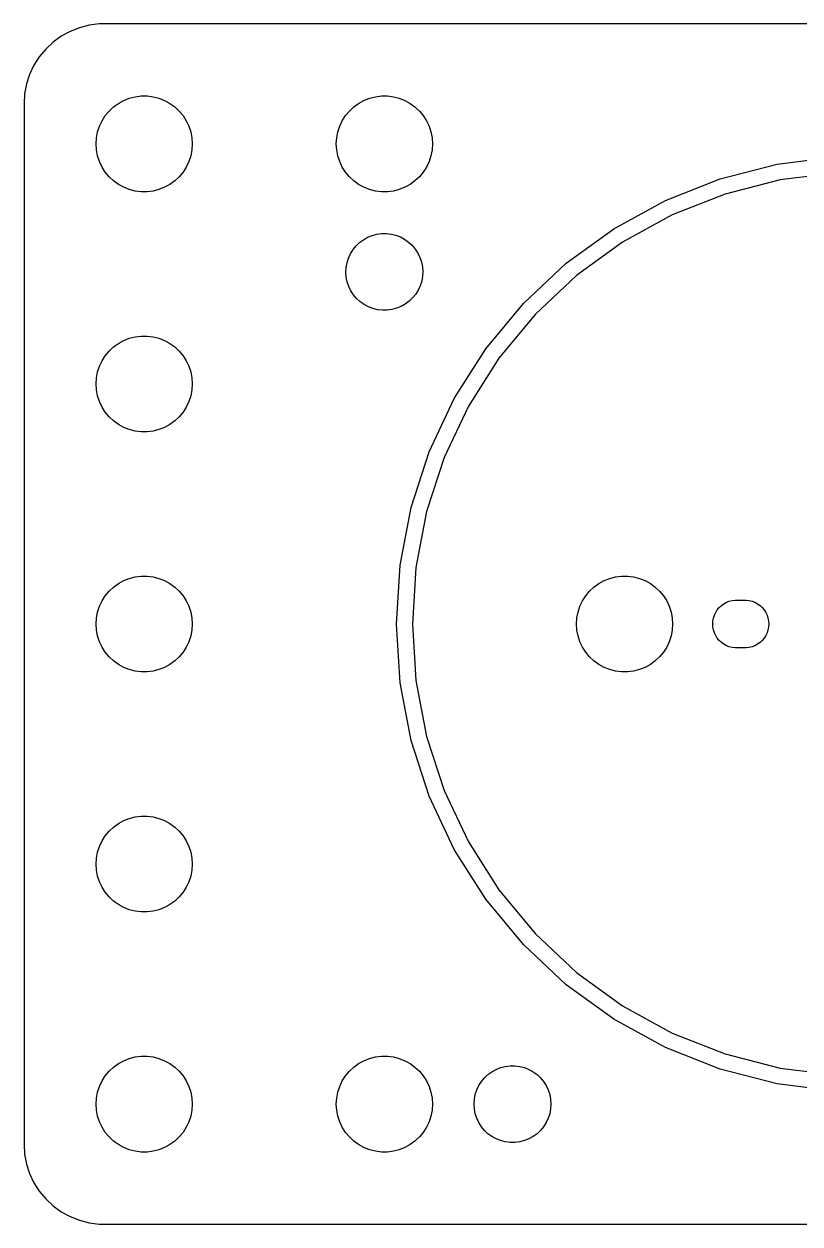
# Model space of a CAD drawing. Header units: metres. Extents: x -52 to 52, y -37 to 289.
# Drawn here: x -52.5 to -4, y -37.5 to 37.5 of the extents above; entities that cross this region are included whole.
import ezdxf

# ---------------------------------------------------------------- set-up
doc = ezdxf.new("R2010")
doc.units = ezdxf.units.M

msp = doc.modelspace()

# ---------------------------------------------------------------- linework, layer by layer
for p, q in [((-47.8139, 37.4901), (-48.4369, 37.4114)), ((47.8139, 37.4901), (-47.8139, 37.4901)), ((-49.6289, 37.0241), (-50.1791, 36.7216)), ((-49.0451, 37.2553), (-49.6289, 37.0241)), ((-48.4369, 37.4114), (-49.0451, 37.2553)), ((-50.6871, 36.3526), (-51.1448, 35.9227)), ((-50.1791, 36.7216), (-50.6871, 36.3526)), ((-51.5451, 35.4389), (-51.8815, 34.9088)), ((-51.1448, 35.9227), (-51.5451, 35.4389)), ((-51.8815, 34.9088), (-52.1489, 34.3406)), ((-52.3429, 33.7434), (-52.4606, 33.1267)), ((-52.1489, 34.3406), (-52.3429, 33.7434)), ((-52.4606, 33.1267), (-52.5, 32.5)), ((-45.5621, 32.9469), (-45.1884, 32.9941)), ((-45.1884, 32.9941), (-44.8116, 32.9941)), ((-44.8116, 32.9941), (-44.4379, 32.9469)), ((-30.5621, 32.9469), (-30.1884, 32.9941)), ((-30.1884, 32.9941), (-29.8116, 32.9941)), ((-29.8116, 32.9941), (-29.4379, 32.9469)), ((-52.5, 32.5), (-52.5, -32.5)), ((-47.1869, 32.0536), (-46.9123, 32.3115)), ((-46.9123, 32.3115), (-46.6075, 32.533)), ((-46.6075, 32.533), (-46.2773, 32.7145)), ((-46.2773, 32.7145), (-45.927, 32.8532)), ((-45.927, 32.8532), (-45.5621, 32.9469)), ((-44.4379, 32.9469), (-44.0729, 32.8532)), ((-44.0729, 32.8532), (-43.7227, 32.7145)), ((-43.7227, 32.7145), (-43.3925, 32.533)), ((-43.3925, 32.533), (-43.0877, 32.3115)), ((-43.0877, 32.3115), (-42.8131, 32.0536)), ((-32.1869, 32.0536), (-31.9123, 32.3115)), ((-31.9123, 32.3115), (-31.6075, 32.533)), ((-31.6075, 32.533), (-31.2773, 32.7145)), ((-31.2773, 32.7145), (-30.927, 32.8532)), ((-30.927, 32.8532), (-30.5621, 32.9469)), ((-29.4379, 32.9469), (-29.0729, 32.8532)), ((-29.0729, 32.8532), (-28.7227, 32.7145)), ((-28.7227, 32.7145), (-28.3925, 32.533)), ((-28.3925, 32.533), (-28.0877, 32.3115)), ((-28.0877, 32.3115), (-27.8131, 32.0536)), ((-47.6289, 31.4453), (-47.427, 31.7634)), ((-47.427, 31.7634), (-47.1869, 32.0536)), ((-42.8131, 32.0536), (-42.5729, 31.7634)), ((-42.5729, 31.7634), (-42.3711, 31.4453)), ((-32.6289, 31.4453), (-32.427, 31.7634)), ((-32.427, 31.7634), (-32.1869, 32.0536)), ((-27.8131, 32.0536), (-27.5729, 31.7634)), ((-27.5729, 31.7634), (-27.3711, 31.4453)), ((-47.9763, 30.376), (-47.9057, 30.7461)), ((-47.9057, 30.7461), (-47.7893, 31.1044)), ((-47.7893, 31.1044), (-47.6289, 31.4453)), ((-42.3711, 31.4453), (-42.2107, 31.1044)), ((-42.2107, 31.1044), (-42.0942, 30.7461)), ((-42.0942, 30.7461), (-42.0237, 30.376)), ((-32.9763, 30.376), (-32.9057, 30.7461)), ((-32.9057, 30.7461), (-32.7893, 31.1044)), ((-32.7893, 31.1044), (-32.6289, 31.4453)), ((-27.3711, 31.4453), (-27.2107, 31.1044)), ((-27.2107, 31.1044), (-27.0942, 30.7461)), ((-27.0942, 30.7461), (-27.0237, 30.376)), ((-48, 30), (-47.9763, 30.376)), ((-47.9763, 29.624), (-48, 30)), ((-42.0237, 30.376), (-42, 30)), ((-42, 30), (-42.0237, 29.624)), ((-33, 30), (-32.9763, 30.376)), ((-32.9763, 29.624), (-33, 30)), ((-27.0237, 30.376), (-27, 30)), ((-27, 30), (-27.0237, 29.624)), ((-47.9057, 29.2539), (-47.9763, 29.624)), ((-47.7893, 28.8956), (-47.9057, 29.2539)), ((-42.0942, 29.2539), (-42.2107, 28.8956)), ((-42.0237, 29.624), (-42.0942, 29.2539)), ((-32.9057, 29.2539), (-32.9763, 29.624)), ((-32.7893, 28.8956), (-32.9057, 29.2539)), ((-27.0942, 29.2539), (-27.2107, 28.8956)), ((-27.0237, 29.624), (-27.0942, 29.2539)), ((-47.6289, 28.5547), (-47.7893, 28.8956)), ((-47.427, 28.2366), (-47.6289, 28.5547)), ((-42.3711, 28.5547), (-42.5729, 28.2366)), ((-42.2107, 28.8956), (-42.3711, 28.5547)), ((-32.6289, 28.5547), (-32.7893, 28.8956)), ((-32.427, 28.2366), (-32.6289, 28.5547)), ((-27.3711, 28.5547), (-27.5729, 28.2366)), ((-27.2107, 28.8956), (-27.3711, 28.5547)), ((-9.03874, 27.8184), (-5.4809, 28.7319)), ((-5.4809, 28.7319), (-1.83661, 29.1923)), ((-47.1869, 27.9464), (-47.427, 28.2366)), ((-46.9123, 27.6884), (-47.1869, 27.9464)), ((-42.8131, 27.9464), (-43.0877, 27.6884)), ((-42.5729, 28.2366), (-42.8131, 27.9464)), ((-32.1869, 27.9464), (-32.427, 28.2366)), ((-31.9123, 27.6884), (-32.1869, 27.9464)), ((-27.8131, 27.9464), (-28.0877, 27.6884)), ((-27.5729, 28.2366), (-27.8131, 27.9464)), ((-12.454, 26.4662), (-9.03874, 27.8184)), ((-5.29352, 27.7496), (-8.72972, 26.8673)), ((-1.77382, 28.1942), (-5.29352, 27.7496)), ((-46.6075, 27.467), (-46.9123, 27.6884)), ((-46.2773, 27.2855), (-46.6075, 27.467)), ((-45.927, 27.1468), (-46.2773, 27.2855)), ((-45.5621, 27.0531), (-45.927, 27.1468)), ((-45.1884, 27.0059), (-45.5621, 27.0531)), ((-44.8116, 27.0059), (-45.1884, 27.0059)), ((-44.4379, 27.0531), (-44.8116, 27.0059)), ((-44.0729, 27.1468), (-44.4379, 27.0531)), ((-43.7227, 27.2855), (-44.0729, 27.1468)), ((-43.3925, 27.467), (-43.7227, 27.2855)), ((-43.0877, 27.6884), (-43.3925, 27.467)), ((-31.6075, 27.467), (-31.9123, 27.6884)), ((-31.2773, 27.2855), (-31.6075, 27.467)), ((-30.927, 27.1468), (-31.2773, 27.2855)), ((-30.5621, 27.0531), (-30.927, 27.1468)), ((-30.1884, 27.0059), (-30.5621, 27.0531)), ((-29.8116, 27.0059), (-30.1884, 27.0059)), ((-29.4379, 27.0531), (-29.8116, 27.0059)), ((-29.0729, 27.1468), (-29.4379, 27.0531)), ((-28.7227, 27.2855), (-29.0729, 27.1468)), ((-28.3925, 27.467), (-28.7227, 27.2855)), ((-28.0877, 27.6884), (-28.3925, 27.467)), ((-15.6729, 24.6966), (-12.454, 26.4662)), ((-8.72972, 26.8673), (-12.0283, 25.5614)), ((-12.0283, 25.5614), (-15.1371, 23.8523)), ((-31.5491, 23.8331), (-31.3071, 24.0128)), ((-31.3071, 24.0128), (-31.0445, 24.1608)), ((-31.0445, 24.1608), (-30.7655, 24.2746)), ((-30.7655, 24.2746), (-30.4744, 24.3526)), ((-30.4744, 24.3526), (-30.1758, 24.3936)), ((-30.1758, 24.3936), (-29.8744, 24.3967)), ((-29.8744, 24.3967), (-29.575, 24.3621)), ((-29.575, 24.3621), (-29.2823, 24.2902)), ((-29.2823, 24.2902), (-29.0009, 24.1822)), ((-29.0009, 24.1822), (-28.7353, 24.0397)), ((-28.7353, 24.0397), (-28.4896, 23.8651)), ((-18.6446, 22.5375), (-15.6729, 24.6966)), ((-32.1151, 23.1341), (-31.9563, 23.3903)), ((-31.9563, 23.3903), (-31.7666, 23.6245)), ((-31.7666, 23.6245), (-31.5491, 23.8331)), ((-28.4896, 23.8651), (-28.2678, 23.6611)), ((-28.2678, 23.6611), (-28.0732, 23.4309)), ((-28.0732, 23.4309), (-27.9091, 23.1782)), ((-15.1371, 23.8523), (-18.0072, 21.767)), ((-32.3841, 22.2758), (-32.3307, 22.5725)), ((-32.3307, 22.5725), (-32.2406, 22.8601)), ((-32.2406, 22.8601), (-32.1151, 23.1341)), ((-27.9091, 23.1782), (-27.7779, 22.9068)), ((-27.7779, 22.9068), (-27.6818, 22.6212)), ((-27.6818, 22.6212), (-27.6222, 22.3257)), ((-21.3223, 20.023), (-18.6446, 22.5375)), ((-32.3999, 21.9749), (-32.3841, 22.2758)), ((-32.3778, 21.6743), (-32.3999, 21.9749)), ((-27.6222, 22.3257), (-27.6001, 22.0251)), ((-27.6001, 22.0251), (-27.6159, 21.7242)), ((-18.0072, 21.767), (-20.5934, 19.3385)), ((-32.3182, 21.3788), (-32.3778, 21.6743)), ((-32.2221, 21.0932), (-32.3182, 21.3788)), ((-32.0909, 20.8218), (-32.2221, 21.0932)), ((-27.7594, 21.1399), (-27.8849, 20.8659)), ((-27.6693, 21.4275), (-27.7594, 21.1399)), ((-27.6159, 21.7242), (-27.6693, 21.4275)), ((-31.9268, 20.569), (-32.0909, 20.8218)), ((-31.7322, 20.3389), (-31.9268, 20.569)), ((-31.5104, 20.1348), (-31.7322, 20.3389)), ((-28.2334, 20.3755), (-28.4509, 20.1669)), ((-28.0437, 20.6097), (-28.2334, 20.3755)), ((-27.8849, 20.8659), (-28.0437, 20.6097)), ((-31.2647, 19.9603), (-31.5104, 20.1348)), ((-30.9991, 19.8178), (-31.2647, 19.9603)), ((-30.7177, 19.7098), (-30.9991, 19.8178)), ((-30.425, 19.6379), (-30.7177, 19.7098)), ((-30.1256, 19.6033), (-30.425, 19.6379)), ((-29.8242, 19.6064), (-30.1256, 19.6033)), ((-29.5256, 19.6473), (-29.8242, 19.6064)), ((-29.2345, 19.7253), (-29.5256, 19.6473)), ((-28.9554, 19.8392), (-29.2345, 19.7253)), ((-28.6929, 19.9872), (-28.9554, 19.8392)), ((-28.4509, 20.1669), (-28.6929, 19.9872)), ((-23.6637, 17.1927), (-21.3223, 20.023)), ((-20.5934, 19.3385), (-22.8547, 16.6049)), ((-47.1869, 17.0536), (-46.9123, 17.3115)), ((-46.9123, 17.3115), (-46.6075, 17.533)), ((-46.6075, 17.533), (-46.2773, 17.7145)), ((-46.2773, 17.7145), (-45.927, 17.8532)), ((-45.927, 17.8532), (-45.5621, 17.9469)), ((-45.5621, 17.9469), (-45.1884, 17.9941)), ((-45.1884, 17.9941), (-44.8116, 17.9941)), ((-44.8116, 17.9941), (-44.4379, 17.9469)), ((-44.4379, 17.9469), (-44.0729, 17.8532)), ((-44.0729, 17.8532), (-43.7227, 17.7145)), ((-43.7227, 17.7145), (-43.3925, 17.533)), ((-43.3925, 17.533), (-43.0877, 17.3115)), ((-43.0877, 17.3115), (-42.8131, 17.0536)), ((-47.6289, 16.4453), (-47.427, 16.7634)), ((-47.427, 16.7634), (-47.1869, 17.0536)), ((-42.8131, 17.0536), (-42.5729, 16.7634)), ((-42.5729, 16.7634), (-42.3711, 16.4453)), ((-25.632, 14.0913), (-23.6637, 17.1927)), ((-22.8547, 16.6049), (-24.7557, 13.6095)), ((-47.9763, 15.376), (-47.9057, 15.7461)), ((-47.9057, 15.7461), (-47.7893, 16.1044)), ((-47.7893, 16.1044), (-47.6289, 16.4453)), ((-42.3711, 16.4453), (-42.2107, 16.1044)), ((-42.2107, 16.1044), (-42.0942, 15.7461)), ((-42.0942, 15.7461), (-42.0237, 15.376)), ((-48, 15), (-47.9763, 15.376)), ((-47.9763, 14.624), (-48, 15)), ((-42.0237, 15.376), (-42, 15)), ((-42, 15), (-42.0237, 14.624)), ((-47.9057, 14.2539), (-47.9763, 14.624)), ((-47.7893, 13.8956), (-47.9057, 14.2539)), ((-42.0942, 14.2539), (-42.2107, 13.8956)), ((-42.0237, 14.624), (-42.0942, 14.2539)), ((-47.6289, 13.5547), (-47.7893, 13.8956)), ((-47.427, 13.2366), (-47.6289, 13.5547)), ((-42.3711, 13.5547), (-42.5729, 13.2366)), ((-42.2107, 13.8956), (-42.3711, 13.5547)), ((-27.196, 10.7676), (-25.632, 14.0913)), ((-24.7557, 13.6095), (-26.2662, 10.3995)), ((-47.1869, 12.9464), (-47.427, 13.2366)), ((-46.9123, 12.6884), (-47.1869, 12.9464)), ((-42.8131, 12.9464), (-43.0877, 12.6884)), ((-42.5729, 13.2366), (-42.8131, 12.9464)), ((-46.6075, 12.467), (-46.9123, 12.6884)), ((-46.2773, 12.2855), (-46.6075, 12.467)), ((-45.927, 12.1468), (-46.2773, 12.2855)), ((-45.5621, 12.0531), (-45.927, 12.1468)), ((-45.1884, 12.0059), (-45.5621, 12.0531)), ((-44.8116, 12.0059), (-45.1884, 12.0059)), ((-44.4379, 12.0531), (-44.8116, 12.0059)), ((-44.0729, 12.1468), (-44.4379, 12.0531)), ((-43.7227, 12.2855), (-44.0729, 12.1468)), ((-43.3925, 12.467), (-43.7227, 12.2855)), ((-43.0877, 12.6884), (-43.3925, 12.467)), ((-28.3311, 7.27417), (-27.196, 10.7676)), ((-26.2662, 10.3995), (-27.3625, 7.02548)), ((-29.0193, 3.66599), (-28.3311, 7.27417)), ((-27.3625, 7.02548), (-28.0272, 3.54065)), ((-29.25, 0), (-29.0193, 3.66599)), ((-28.0272, 3.54065), (-28.25, 0)), ((-47.1869, 2.05363), (-46.9123, 2.31154)), ((-46.9123, 2.31154), (-46.6075, 2.53297)), ((-46.6075, 2.53297), (-46.2773, 2.71448)), ((-46.2773, 2.71448), (-45.927, 2.85316)), ((-45.927, 2.85316), (-45.5621, 2.94685)), ((-45.5621, 2.94685), (-45.1884, 2.99408)), ((-45.1884, 2.99408), (-44.8116, 2.99408)), ((-44.8116, 2.99408), (-44.4379, 2.94685)), ((-44.4379, 2.94685), (-44.0729, 2.85316)), ((-44.0729, 2.85316), (-43.7227, 2.71448)), ((-43.7227, 2.71448), (-43.3925, 2.53297)), ((-43.3925, 2.53297), (-43.0877, 2.31154)), ((-43.0877, 2.31154), (-42.8131, 2.05363)), ((-17.1869, 2.05363), (-16.9123, 2.31154)), ((-16.9123, 2.31154), (-16.6075, 2.53297)), ((-16.6075, 2.53297), (-16.2773, 2.71448)), ((-16.2773, 2.71448), (-15.927, 2.85316)), ((-15.927, 2.85316), (-15.5621, 2.94685)), ((-15.5621, 2.94685), (-15.1884, 2.99408)), ((-15.1884, 2.99408), (-14.8116, 2.99408)), ((-14.8116, 2.99408), (-14.4379, 2.94685)), ((-14.4379, 2.94685), (-14.0729, 2.85316)), ((-14.0729, 2.85316), (-13.7227, 2.71448)), ((-13.7227, 2.71448), (-13.3925, 2.53297)), ((-13.3925, 2.53297), (-13.0877, 2.31154)), ((-13.0877, 2.31154), (-12.8131, 2.05363)), ((-47.6289, 1.44525), (-47.427, 1.76335)), ((-47.427, 1.76335), (-47.1869, 2.05363)), ((-42.8131, 2.05363), (-42.5729, 1.76335)), ((-42.5729, 1.76335), (-42.3711, 1.44525)), ((-17.6289, 1.44525), (-17.427, 1.76335)), ((-17.427, 1.76335), (-17.1869, 2.05363)), ((-12.8131, 2.05363), (-12.5729, 1.76335)), ((-12.5729, 1.76335), (-12.3711, 1.44525)), ((-47.9057, 0.74606), (-47.7893, 1.10437)), ((-47.7893, 1.10437), (-47.6289, 1.44525)), ((-42.3711, 1.44525), (-42.2107, 1.10437)), ((-42.2107, 1.10437), (-42.0942, 0.74606)), ((-17.9057, 0.74606), (-17.7893, 1.10437)), ((-17.7893, 1.10437), (-17.6289, 1.44525)), ((-12.3711, 1.44525), (-12.2107, 1.10437)), ((-12.2107, 1.10437), (-12.0942, 0.74606)), ((-9.31445, 0.72263), (-9.21352, 0.88167)), ((-9.21352, 0.88167), (-9.09344, 1.02681)), ((-9.09344, 1.02681), (-8.95613, 1.15576)), ((-8.95613, 1.15576), (-8.80373, 1.26648)), ((-8.80373, 1.26648), (-8.63866, 1.35724)), ((-8.63866, 1.35724), (-8.46352, 1.42657)), ((-8.46352, 1.42657), (-8.28107, 1.47342)), ((-8.28107, 1.47342), (-8.09418, 1.49704)), ((-8.09418, 1.49704), (-7.40581, 1.49704)), ((-7.40581, 1.49704), (-7.21892, 1.47342)), ((-7.21892, 1.47342), (-7.03647, 1.42657)), ((-7.03647, 1.42657), (-6.86133, 1.35724)), ((-6.86133, 1.35724), (-6.69626, 1.26648)), ((-6.69626, 1.26648), (-6.54385, 1.15576)), ((-6.54385, 1.15576), (-6.40654, 1.02681)), ((-6.40654, 1.02681), (-6.28647, 0.88167)), ((-6.28647, 0.88167), (-6.18553, 0.72263)), ((-48, 0), (-47.9763, 0.37599)), ((-47.9763, -0.37599), (-48, 0)), ((-47.9763, 0.37599), (-47.9057, 0.74606)), ((-42.0942, 0.74606), (-42.0237, 0.37599)), ((-42.0237, 0.37599), (-42, 0)), ((-42, 0), (-42.0237, -0.37599)), ((-29.0193, -3.66599), (-29.25, 0)), ((-28.25, 0), (-28.0272, -3.54065)), ((-18, 0), (-17.9763, 0.37599)), ((-17.9763, -0.37599), (-18, 0)), ((-17.9763, 0.37599), (-17.9057, 0.74606)), ((-12.0942, 0.74606), (-12.0237, 0.37599)), ((-12.0237, 0.37599), (-12, 0)), ((-12, 0), (-12.0237, -0.37599)), ((-9.5, 0), (-9.48816, 0.18799)), ((-9.48816, -0.18799), (-9.5, 0)), ((-9.48816, 0.18799), (-9.45287, 0.37303)), ((-9.45287, 0.37303), (-9.39465, 0.55219)), ((-9.39465, 0.55219), (-9.31445, 0.72263)), ((-6.18553, 0.72263), (-6.10533, 0.55219)), ((-6.10533, 0.55219), (-6.04712, 0.37303)), ((-6.04712, 0.37303), (-6.01183, 0.18799)), ((-6.01183, 0.18799), (-6, 0)), ((-6, 0), (-6.01183, -0.18799)), ((-47.9057, -0.74606), (-47.9763, -0.37599)), ((-47.7893, -1.10437), (-47.9057, -0.74606)), ((-42.0942, -0.74606), (-42.2107, -1.10437)), ((-42.0237, -0.37599), (-42.0942, -0.74606)), ((-17.9057, -0.74606), (-17.9763, -0.37599)), ((-17.7893, -1.10437), (-17.9057, -0.74606)), ((-12.0942, -0.74606), (-12.2107, -1.10437)), ((-12.0237, -0.37599), (-12.0942, -0.74606)), ((-9.45287, -0.37303), (-9.48816, -0.18799)), ((-9.39465, -0.55219), (-9.45287, -0.37303)), ((-9.31445, -0.72263), (-9.39465, -0.55219)), ((-9.21352, -0.88167), (-9.31445, -0.72263)), ((-6.18553, -0.72263), (-6.28647, -0.88167)), ((-6.10533, -0.55219), (-6.18553, -0.72263)), ((-6.04712, -0.37303), (-6.10533, -0.55219)), ((-6.01183, -0.18799), (-6.04712, -0.37303)), ((-47.6289, -1.44525), (-47.7893, -1.10437)), ((-47.427, -1.76335), (-47.6289, -1.44525)), ((-42.3711, -1.44525), (-42.5729, -1.76335)), ((-42.2107, -1.10437), (-42.3711, -1.44525)), ((-17.6289, -1.44525), (-17.7893, -1.10437)), ((-17.427, -1.76335), (-17.6289, -1.44525)), ((-12.3711, -1.44525), (-12.5729, -1.76335)), ((-12.2107, -1.10437), (-12.3711, -1.44525)), ((-9.09344, -1.02681), (-9.21352, -0.88167)), ((-8.95613, -1.15576), (-9.09344, -1.02681)), ((-8.80373, -1.26648), (-8.95613, -1.15576)), ((-8.63866, -1.35724), (-8.80373, -1.26648)), ((-8.46352, -1.42657), (-8.63866, -1.35724)), ((-8.28107, -1.47342), (-8.46352, -1.42657)), ((-8.09418, -1.49704), (-8.28107, -1.47342)), ((-7.40581, -1.49704), (-8.09418, -1.49704)), ((-7.21892, -1.47342), (-7.40581, -1.49704)), ((-7.03647, -1.42657), (-7.21892, -1.47342)), ((-6.86133, -1.35724), (-7.03647, -1.42657)), ((-6.69626, -1.26648), (-6.86133, -1.35724)), ((-6.54385, -1.15576), (-6.69626, -1.26648)), ((-6.40654, -1.02681), (-6.54385, -1.15576)), ((-6.28647, -0.88167), (-6.40654, -1.02681)), ((-47.1869, -2.05363), (-47.427, -1.76335)), ((-46.9123, -2.31154), (-47.1869, -2.05363)), ((-42.8131, -2.05363), (-43.0877, -2.31154)), ((-42.5729, -1.76335), (-42.8131, -2.05363)), ((-17.1869, -2.05363), (-17.427, -1.76335)), ((-16.9123, -2.31154), (-17.1869, -2.05363)), ((-12.8131, -2.05363), (-13.0877, -2.31154)), ((-12.5729, -1.76335), (-12.8131, -2.05363)), ((-46.6075, -2.53297), (-46.9123, -2.31154)), ((-46.2773, -2.71448), (-46.6075, -2.53297)), ((-45.927, -2.85316), (-46.2773, -2.71448)), ((-45.5621, -2.94685), (-45.927, -2.85316)), ((-45.1884, -2.99408), (-45.5621, -2.94685)), ((-44.8116, -2.99408), (-45.1884, -2.99408)), ((-44.4379, -2.94685), (-44.8116, -2.99408)), ((-44.0729, -2.85316), (-44.4379, -2.94685)), ((-43.7227, -2.71448), (-44.0729, -2.85316)), ((-43.3925, -2.53297), (-43.7227, -2.71448)), ((-43.0877, -2.31154), (-43.3925, -2.53297)), ((-16.6075, -2.53297), (-16.9123, -2.31154)), ((-16.2773, -2.71448), (-16.6075, -2.53297)), ((-15.927, -2.85316), (-16.2773, -2.71448)), ((-15.5621, -2.94685), (-15.927, -2.85316)), ((-15.1884, -2.99408), (-15.5621, -2.94685)), ((-14.8116, -2.99408), (-15.1884, -2.99408)), ((-14.4379, -2.94685), (-14.8116, -2.99408)), ((-14.0729, -2.85316), (-14.4379, -2.94685)), ((-13.7227, -2.71448), (-14.0729, -2.85316)), ((-13.3925, -2.53297), (-13.7227, -2.71448)), ((-13.0877, -2.31154), (-13.3925, -2.53297)), ((-28.3311, -7.27417), (-29.0193, -3.66599)), ((-28.0272, -3.54065), (-27.3625, -7.02548)), ((-27.196, -10.7676), (-28.3311, -7.27417)), ((-27.3625, -7.02548), (-26.2662, -10.3995)), ((-26.2662, -10.3995), (-24.7557, -13.6095)), ((-25.632, -14.0913), (-27.196, -10.7676)), ((-47.1869, -12.9464), (-46.9123, -12.6884)), ((-46.9123, -12.6884), (-46.6075, -12.467)), ((-46.6075, -12.467), (-46.2773, -12.2855)), ((-46.2773, -12.2855), (-45.927, -12.1468)), ((-45.927, -12.1468), (-45.5621, -12.0531)), ((-45.5621, -12.0531), (-45.1884, -12.0059)), ((-45.1884, -12.0059), (-44.8116, -12.0059)), ((-44.8116, -12.0059), (-44.4379, -12.0531)), ((-44.4379, -12.0531), (-44.0729, -12.1468)), ((-44.0729, -12.1468), (-43.7227, -12.2855)), ((-43.7227, -12.2855), (-43.3925, -12.467)), ((-43.3925, -12.467), (-43.0877, -12.6884)), ((-43.0877, -12.6884), (-42.8131, -12.9464)), ((-47.6289, -13.5547), (-47.427, -13.2366)), ((-47.427, -13.2366), (-47.1869, -12.9464)), ((-42.8131, -12.9464), (-42.5729, -13.2366)), ((-42.5729, -13.2366), (-42.3711, -13.5547)), ((-47.9057, -14.2539), (-47.7893, -13.8956)), ((-47.7893, -13.8956), (-47.6289, -13.5547)), ((-42.3711, -13.5547), (-42.2107, -13.8956)), ((-42.2107, -13.8956), (-42.0942, -14.2539)), ((-23.6637, -17.1927), (-25.632, -14.0913)), ((-24.7557, -13.6095), (-22.8547, -16.6049)), ((-48, -15), (-47.9763, -14.624)), ((-47.9763, -14.624), (-47.9057, -14.2539)), ((-42.0942, -14.2539), (-42.0237, -14.624)), ((-42.0237, -14.624), (-42, -15)), ((-47.9763, -15.376), (-48, -15)), ((-47.9057, -15.7461), (-47.9763, -15.376)), ((-42.0237, -15.376), (-42.0942, -15.7461)), ((-42, -15), (-42.0237, -15.376)), ((-47.7893, -16.1044), (-47.9057, -15.7461)), ((-47.6289, -16.4453), (-47.7893, -16.1044)), ((-47.427, -16.7634), (-47.6289, -16.4453)), ((-42.3711, -16.4453), (-42.5729, -16.7634)), ((-42.2107, -16.1044), (-42.3711, -16.4453)), ((-42.0942, -15.7461), (-42.2107, -16.1044)), ((-47.1869, -17.0536), (-47.427, -16.7634)), ((-46.9123, -17.3115), (-47.1869, -17.0536)), ((-42.8131, -17.0536), (-43.0877, -17.3115)), ((-42.5729, -16.7634), (-42.8131, -17.0536)), ((-21.3223, -20.023), (-23.6637, -17.1927)), ((-22.8547, -16.6049), (-20.5934, -19.3385)), ((-46.6075, -17.533), (-46.9123, -17.3115)), ((-46.2773, -17.7145), (-46.6075, -17.533)), ((-45.927, -17.8532), (-46.2773, -17.7145)), ((-45.5621, -17.9469), (-45.927, -17.8532)), ((-45.1884, -17.9941), (-45.5621, -17.9469)), ((-44.8116, -17.9941), (-45.1884, -17.9941)), ((-44.4379, -17.9469), (-44.8116, -17.9941)), ((-44.0729, -17.8532), (-44.4379, -17.9469)), ((-43.7227, -17.7145), (-44.0729, -17.8532)), ((-43.3925, -17.533), (-43.7227, -17.7145)), ((-43.0877, -17.3115), (-43.3925, -17.533)), ((-20.5934, -19.3385), (-18.0072, -21.767)), ((-18.6446, -22.5375), (-21.3223, -20.023)), ((-18.0072, -21.767), (-15.1371, -23.8523)), ((-15.6729, -24.6966), (-18.6446, -22.5375)), ((-15.1371, -23.8523), (-12.0283, -25.5614)), ((-12.454, -26.4662), (-15.6729, -24.6966)), ((-12.0283, -25.5614), (-8.72972, -26.8673)), ((-9.03874, -27.8184), (-12.454, -26.4662)), ((-8.72972, -26.8673), (-5.29352, -27.7496)), ((-47.1869, -27.9464), (-46.9123, -27.6884)), ((-46.9123, -27.6884), (-46.6075, -27.467)), ((-46.6075, -27.467), (-46.2773, -27.2855)), ((-46.2773, -27.2855), (-45.927, -27.1468)), ((-45.927, -27.1468), (-45.5621, -27.0531)), ((-45.5621, -27.0531), (-45.1884, -27.0059)), ((-45.1884, -27.0059), (-44.8116, -27.0059)), ((-44.8116, -27.0059), (-44.4379, -27.0531)), ((-44.4379, -27.0531), (-44.0729, -27.1468)), ((-44.0729, -27.1468), (-43.7227, -27.2855)), ((-43.7227, -27.2855), (-43.3925, -27.467)), ((-43.3925, -27.467), (-43.0877, -27.6884)), ((-43.0877, -27.6884), (-42.8131, -27.9464)), ((-32.1869, -27.9464), (-31.9123, -27.6884)), ((-31.9123, -27.6884), (-31.6075, -27.467)), ((-31.6075, -27.467), (-31.2773, -27.2855)), ((-31.2773, -27.2855), (-30.927, -27.1468)), ((-30.927, -27.1468), (-30.5621, -27.0531)), ((-30.5621, -27.0531), (-30.1884, -27.0059)), ((-30.1884, -27.0059), (-29.8116, -27.0059)), ((-29.8116, -27.0059), (-29.4379, -27.0531)), ((-29.4379, -27.0531), (-29.0729, -27.1468)), ((-29.0729, -27.1468), (-28.7227, -27.2855)), ((-28.7227, -27.2855), (-28.3925, -27.467)), ((-28.3925, -27.467), (-28.0877, -27.6884)), ((-28.0877, -27.6884), (-27.8131, -27.9464)), ((-23.0219, -27.8284), (-22.7416, -27.7175)), ((-22.7416, -27.7175), (-22.4497, -27.6425)), ((-22.4497, -27.6425), (-22.1507, -27.6047)), ((-22.1507, -27.6047), (-21.8493, -27.6047)), ((-21.8493, -27.6047), (-21.5503, -27.6425)), ((-21.5503, -27.6425), (-21.2583, -27.7175)), ((-21.2583, -27.7175), (-20.9781, -27.8284)), ((-47.6289, -28.5547), (-47.427, -28.2366)), ((-47.427, -28.2366), (-47.1869, -27.9464)), ((-42.8131, -27.9464), (-42.5729, -28.2366)), ((-42.5729, -28.2366), (-42.3711, -28.5547)), ((-32.6289, -28.5547), (-32.427, -28.2366)), ((-32.427, -28.2366), (-32.1869, -27.9464)), ((-27.8131, -27.9464), (-27.5729, -28.2366)), ((-27.5729, -28.2366), (-27.3711, -28.5547)), ((-23.9416, -28.5893), (-23.7495, -28.3571)), ((-23.7495, -28.3571), (-23.5298, -28.1508)), ((-23.5298, -28.1508), (-23.286, -27.9736)), ((-23.286, -27.9736), (-23.0219, -27.8284)), ((-20.9781, -27.8284), (-20.714, -27.9736)), ((-20.714, -27.9736), (-20.4702, -28.1508)), ((-20.4702, -28.1508), (-20.2505, -28.3571)), ((-20.2505, -28.3571), (-20.0583, -28.5893)), ((-5.4809, -28.7319), (-9.03874, -27.8184)), ((-5.29352, -27.7496), (-1.77382, -28.1942)), ((-47.9057, -29.2539), (-47.7893, -28.8956)), ((-47.7893, -28.8956), (-47.6289, -28.5547)), ((-42.3711, -28.5547), (-42.2107, -28.8956)), ((-42.2107, -28.8956), (-42.0942, -29.2539)), ((-32.9057, -29.2539), (-32.7893, -28.8956)), ((-32.7893, -28.8956), (-32.6289, -28.5547)), ((-27.3711, -28.5547), (-27.2107, -28.8956)), ((-27.2107, -28.8956), (-27.0942, -29.2539)), ((-24.3246, -29.4031), (-24.2315, -29.1165)), ((-24.2315, -29.1165), (-24.1031, -28.8438)), ((-24.1031, -28.8438), (-23.9416, -28.5893)), ((-20.0583, -28.5893), (-19.8969, -28.8438)), ((-19.8969, -28.8438), (-19.7685, -29.1165)), ((-19.7685, -29.1165), (-19.6754, -29.4031)), ((-1.83661, -29.1923), (-5.4809, -28.7319)), ((-48, -30), (-47.9763, -29.624)), ((-47.9763, -29.624), (-47.9057, -29.2539)), ((-42.0942, -29.2539), (-42.0237, -29.624)), ((-42.0237, -29.624), (-42, -30)), ((-33, -30), (-32.9763, -29.624)), ((-32.9763, -29.624), (-32.9057, -29.2539)), ((-27.0942, -29.2539), (-27.0237, -29.624)), ((-27.0237, -29.624), (-27, -30)), ((-24.4, -30), (-24.3811, -29.6992)), ((-24.3811, -29.6992), (-24.3246, -29.4031)), ((-19.6754, -29.4031), (-19.6189, -29.6992)), ((-19.6189, -29.6992), (-19.6, -30)), ((-47.9763, -30.376), (-48, -30)), ((-47.9057, -30.7461), (-47.9763, -30.376)), ((-42.0237, -30.376), (-42.0942, -30.7461)), ((-42, -30), (-42.0237, -30.376)), ((-32.9763, -30.376), (-33, -30)), ((-32.9057, -30.7461), (-32.9763, -30.376)), ((-27.0237, -30.376), (-27.0942, -30.7461)), ((-27, -30), (-27.0237, -30.376)), ((-24.3811, -30.3008), (-24.4, -30)), ((-24.3246, -30.5968), (-24.3811, -30.3008)), ((-24.2315, -30.8835), (-24.3246, -30.5968)), ((-19.6754, -30.5968), (-19.7685, -30.8835)), ((-19.6189, -30.3008), (-19.6754, -30.5968)), ((-19.6, -30), (-19.6189, -30.3008)), ((-47.7893, -31.1044), (-47.9057, -30.7461)), ((-47.6289, -31.4453), (-47.7893, -31.1044)), ((-47.427, -31.7634), (-47.6289, -31.4453)), ((-42.3711, -31.4453), (-42.5729, -31.7634)), ((-42.2107, -31.1044), (-42.3711, -31.4453)), ((-42.0942, -30.7461), (-42.2107, -31.1044)), ((-32.7893, -31.1044), (-32.9057, -30.7461)), ((-32.6289, -31.4453), (-32.7893, -31.1044)), ((-32.427, -31.7634), (-32.6289, -31.4453)), ((-27.3711, -31.4453), (-27.5729, -31.7634)), ((-27.2107, -31.1044), (-27.3711, -31.4453)), ((-27.0942, -30.7461), (-27.2107, -31.1044)), ((-24.1031, -31.1562), (-24.2315, -30.8835)), ((-23.9416, -31.4107), (-24.1031, -31.1562)), ((-23.7495, -31.6429), (-23.9416, -31.4107)), ((-20.0583, -31.4107), (-20.2505, -31.6429)), ((-19.8969, -31.1562), (-20.0583, -31.4107)), ((-19.7685, -30.8835), (-19.8969, -31.1562)), ((-47.1869, -32.0536), (-47.427, -31.7634)), ((-46.9123, -32.3115), (-47.1869, -32.0536)), ((-42.8131, -32.0536), (-43.0877, -32.3115)), ((-42.5729, -31.7634), (-42.8131, -32.0536)), ((-32.1869, -32.0536), (-32.427, -31.7634)), ((-31.9123, -32.3115), (-32.1869, -32.0536)), ((-27.8131, -32.0536), (-28.0877, -32.3115)), ((-27.5729, -31.7634), (-27.8131, -32.0536)), ((-23.5298, -31.8492), (-23.7495, -31.6429)), ((-23.286, -32.0264), (-23.5298, -31.8492)), ((-23.0219, -32.1716), (-23.286, -32.0264)), ((-22.7416, -32.2825), (-23.0219, -32.1716)), ((-20.9781, -32.1716), (-21.2583, -32.2825)), ((-20.714, -32.0264), (-20.9781, -32.1716)), ((-20.4702, -31.8492), (-20.714, -32.0264)), ((-20.2505, -31.6429), (-20.4702, -31.8492)), ((-52.5, -32.5), (-52.4606, -33.1267)), ((-46.6075, -32.533), (-46.9123, -32.3115)), ((-46.2773, -32.7145), (-46.6075, -32.533)), ((-45.927, -32.8532), (-46.2773, -32.7145)), ((-45.5621, -32.9469), (-45.927, -32.8532)), ((-45.1884, -32.9941), (-45.5621, -32.9469)), ((-44.4379, -32.9469), (-44.8116, -32.9941)), ((-44.0729, -32.8532), (-44.4379, -32.9469)), ((-43.7227, -32.7145), (-44.0729, -32.8532)), ((-43.3925, -32.533), (-43.7227, -32.7145)), ((-43.0877, -32.3115), (-43.3925, -32.533)), ((-31.6075, -32.533), (-31.9123, -32.3115)), ((-31.2773, -32.7145), (-31.6075, -32.533)), ((-30.927, -32.8532), (-31.2773, -32.7145)), ((-30.5621, -32.9469), (-30.927, -32.8532)), ((-30.1884, -32.9941), (-30.5621, -32.9469)), ((-29.4379, -32.9469), (-29.8116, -32.9941)), ((-29.0729, -32.8532), (-29.4379, -32.9469)), ((-28.7227, -32.7145), (-29.0729, -32.8532)), ((-28.3925, -32.533), (-28.7227, -32.7145)), ((-28.0877, -32.3115), (-28.3925, -32.533)), ((-22.4497, -32.3575), (-22.7416, -32.2825)), ((-22.1507, -32.3953), (-22.4497, -32.3575)), ((-21.8493, -32.3953), (-22.1507, -32.3953)), ((-21.5503, -32.3575), (-21.8493, -32.3953)), ((-21.2583, -32.2825), (-21.5503, -32.3575)), ((-52.4606, -33.1267), (-52.3429, -33.7434)), ((-44.8116, -32.9941), (-45.1884, -32.9941)), ((-29.8116, -32.9941), (-30.1884, -32.9941)), ((-52.3429, -33.7434), (-52.1489, -34.3406)), ((-52.1489, -34.3406), (-51.8815, -34.9088)), ((-51.8815, -34.9088), (-51.5451, -35.4389)), ((-51.5451, -35.4389), (-51.1448, -35.9227)), ((-51.1448, -35.9227), (-50.6871, -36.3526)), ((-50.6871, -36.3526), (-50.1791, -36.7216)), ((-50.1791, -36.7216), (-49.6289, -37.0241)), ((-49.6289, -37.0241), (-49.0451, -37.2553)), ((-49.0451, -37.2553), (-48.4369, -37.4114)), ((-48.4369, -37.4114), (-47.8139, -37.4901)), ((-47.8139, -37.4901), (47.8139, -37.4901))]:
    msp.add_line(p, q)

doc.saveas('drawing.dxf')
